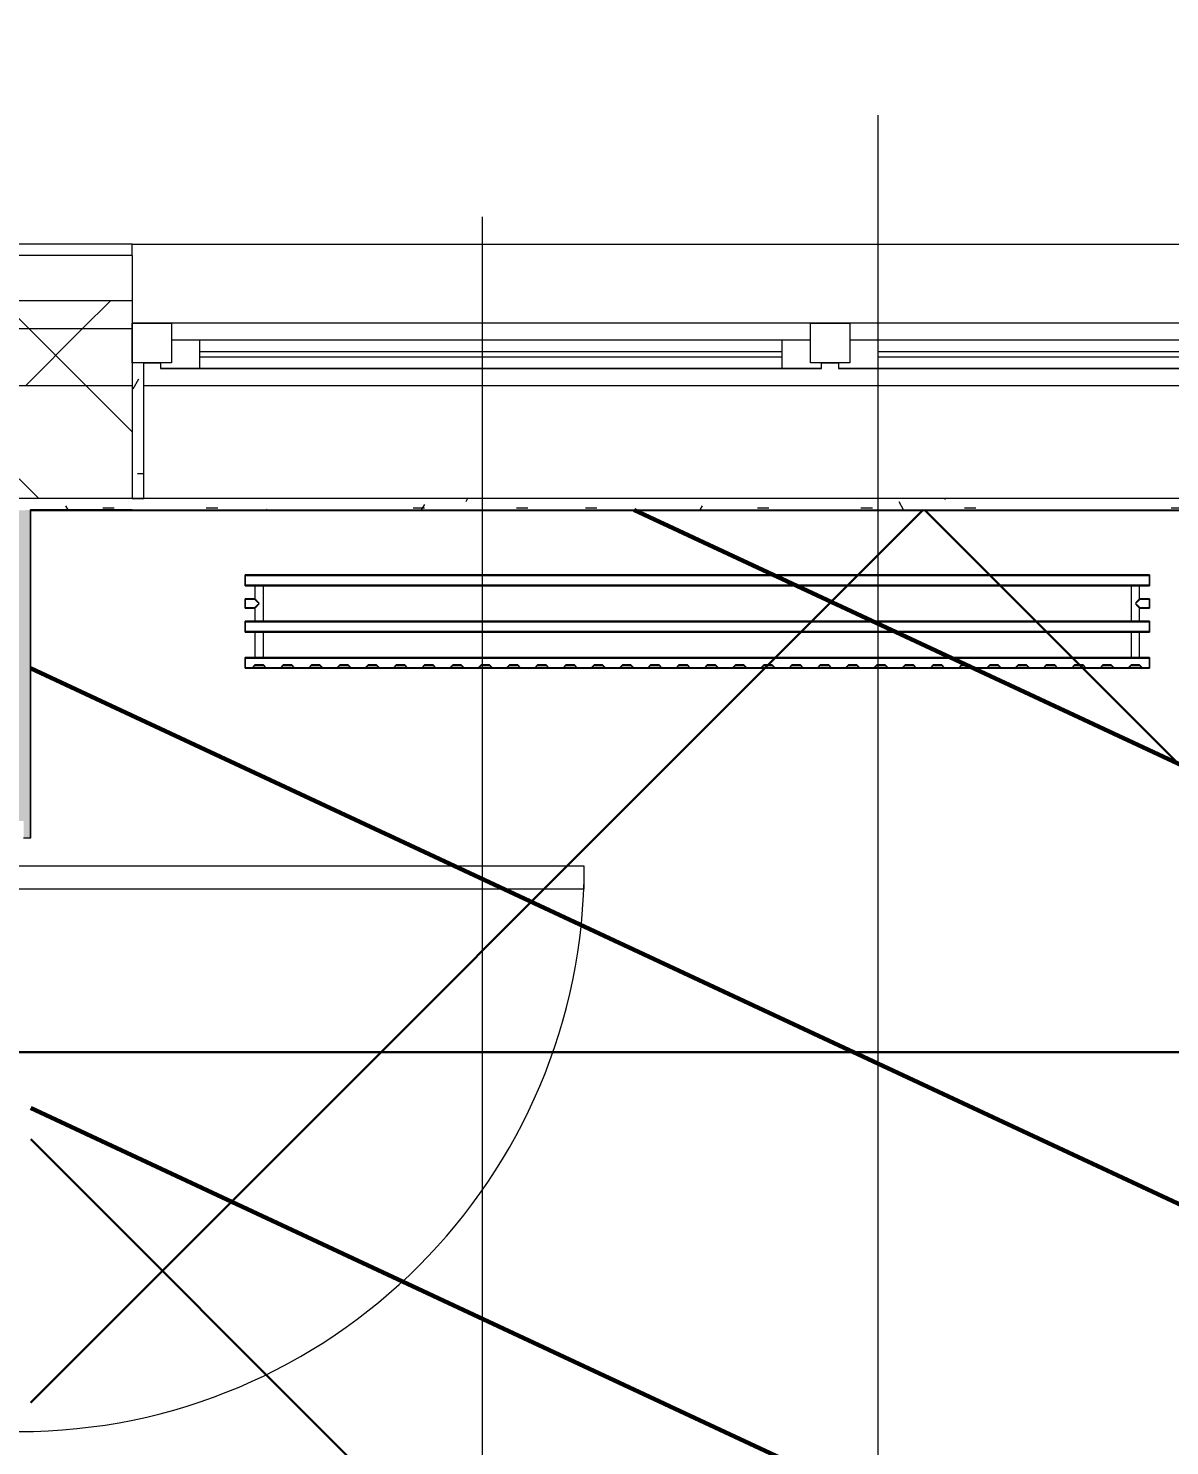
# Model space of a CAD drawing. Header units: millimetres. Extents: x -164500 to 426394, y -23753 to 102118.
# Drawn here: x 222829 to 224848, y 25224 to 27731 of the extents above; entities that cross this region are included whole.
import ezdxf
from ezdxf import colors
from ezdxf.entities.mleader import LeaderData, LeaderLine
from ezdxf.math import Vec2, Vec3

# ---------------------------------------------------------------- set-up
doc = ezdxf.new("R2010")
doc.units = ezdxf.units.MM
for name, color, linetype, lineweight in [('0) шлифовка', 5, 'Continuous', 60), ('5.3) Л-7 Линолеум 4 вып', 230, 'Continuous', 30), ('5.3) Линолем обрезка', 100, 'Continuous', 30), ('9.1) Рулон', 30, 'Continuous', 30), ('A-FLOR', 7, 'Continuous', 9), ('A-GLAZ', 7, 'Continuous', 9), ('A-GLAZ-1', 7, 'Continuous', 5), ('A-WALL', 7, 'Continuous', 5), ('I-WALL', 7, 'Continuous', 5), ('Оси', 7, 'Continuous', 9)]:
    doc.layers.add(name, color=color, linetype=linetype, lineweight=lineweight)
doc.layers.add('2) защита вин плитк', color=6, linetype='Continuous')
doc.layers.add('3.2.2) Нал-ой пол 4 вып', color=3, linetype='Continuous')
for name, color, linetype, lineweight, true_color in [('A-DOOR-1', 7, 'Continuous', 5, 0xc0c0c0), ('A-WALL-1', 9, 'Continuous', 5, 0x808080), ('A-WALL-FNSH-1', 9, 'Continuous', 5, 0x808080), ('M-EQPM-1', 7, 'Continuous', 9, 0xb2b2b2)]:
    doc.layers.add(name, color=color, linetype=linetype, lineweight=lineweight, true_color=true_color)
doc.styles.add('СПДС', font='ГОСТ тип А.ttf', dxfattribs={"width": 0.9})
pattern_1 = [(45, (148772.12, -0.94), (-141.42136, 141.42136), []), (135, (148772.12, -0.94), (-141.42136, -141.42136), [])]
pattern_2 = [(0, (148772.123, -0.94), (243.84, 60.96), [20.117, -162.763, 20.117, -162.763, -975.36]), (0, (148772.123, -0.94), (243.84, 60.96), [-365.76, 20.117, -345.643, 20.117, -162.763, -426.72]), (0, (148772.123, -0.94), (243.84, 60.96), [-914.4, 20.117, -101.803, 20.117, -284.683]), (120, (148863.563, 29.54), (-174.71291, 180.691634), [20.117, -162.763, 20.117, -162.763, -975.36]), (120, (148863.563, 29.54), (-174.71291, 180.691634), [-365.76, 20.117, -345.643, 20.117, -162.763, -426.72]), (120, (148863.563, 29.54), (-174.71291, 180.691634), [-914.4, 20.117, -101.803, 20.117, -284.683]), (240, (148894.043, 151.46), (-69.12709, -241.651634), [20.117, -162.763, 20.117, -162.763, -975.36]), (240, (148894.043, 151.46), (-69.12709, -241.651634), [-365.76, 20.117, -345.643, 20.117, -162.763, -426.72]), (240, (148894.043, 151.46), (-69.12709, -241.651634), [-914.4, 20.117, -101.803, 20.117, -284.683])]
pattern_3 = [(45, (205553.1, 26879), (-1347.04, 1347.04), [])]

# ---------------------------------------------------------------- blocks, each defined once
blk = doc.blocks.new('radiator_prado_classic_z_tip_30_po exemplyaru - Classic Z Тип 30-500-30677899-Объем проектирования 2 этажа')
at = {"layer": 'M-EQPM-1'}
for p, q in [((0, 228), (0, 210)), ((1600, 228), (0, 228)), ((0, 210), (0, 228)), ((0, 228), (12.5, 228)), ((12.5, 228), (37.5, 228)), ((37.5, 228), (12.5, 228)), ((12.5, 228), (37.5, 228)), ((12.5, 228), (17.5, 223)), ((12.5, 228), (17.5, 223)), ((32.5, 223), (37.5, 228)), ((37.5, 228), (32.5, 223)), ((37.5, 228), (62.5, 228)), ((62.5, 228), (87.5, 228)), ((87.5, 228), (62.5, 228)), ((62.5, 228), (87.5, 228)), ((62.5, 228), (67.5, 223)), ((62.5, 228), (67.5, 223)), ((82.5, 223), (87.5, 228)), ((87.5, 228), (82.5, 223)), ((87.5, 228), (112.5, 228)), ((112.5, 228), (137.5, 228)), ((137.5, 228), (112.5, 228)), ((112.5, 228), (137.5, 228)), ((112.5, 228), (117.5, 223)), ((112.5, 228), (117.5, 223)), ((132.5, 223), (137.5, 228)), ((137.5, 228), (132.5, 223)), ((137.5, 228), (162.5, 228)), ((162.5, 228), (187.5, 228)), ((187.5, 228), (162.5, 228)), ((162.5, 228), (187.5, 228)), ((162.5, 228), (167.5, 223)), ((162.5, 228), (167.5, 223)), ((182.5, 223), (187.5, 228)), ((187.5, 228), (182.5, 223)), ((187.5, 228), (212.5, 228)), ((212.5, 228), (237.5, 228)), ((237.5, 228), (212.5, 228)), ((212.5, 228), (237.5, 228)), ((212.5, 228), (217.5, 223)), ((212.5, 228), (217.5, 223)), ((232.5, 223), (237.5, 228)), ((237.5, 228), (232.5, 223)), ((237.5, 228), (262.5, 228)), ((262.5, 228), (287.5, 228)), ((287.5, 228), (262.5, 228)), ((262.5, 228), (287.5, 228)), ((262.5, 228), (267.5, 223)), ((262.5, 228), (267.5, 223)), ((282.5, 223), (287.5, 228)), ((287.5, 228), (282.5, 223)), ((287.5, 228), (312.5, 228)), ((312.5, 228), (337.5, 228)), ((337.5, 228), (312.5, 228)), ((312.5, 228), (337.5, 228)), ((312.5, 228), (317.5, 223)), ((312.5, 228), (317.5, 223)), ((332.5, 223), (337.5, 228)), ((337.5, 228), (332.5, 223)), ((337.5, 228), (362.5, 228)), ((362.5, 228), (387.5, 228)), ((387.5, 228), (362.5, 228)), ((362.5, 228), (387.5, 228)), ((362.5, 228), (367.5, 223)), ((362.5, 228), (367.5, 223)), ((382.5, 223), (387.5, 228)), ((387.5, 228), (382.5, 223)), ((387.5, 228), (412.5, 228)), ((412.5, 228), (437.5, 228)), ((437.5, 228), (412.5, 228)), ((412.5, 228), (437.5, 228)), ((412.5, 228), (417.5, 223)), ((412.5, 228), (417.5, 223)), ((432.5, 223), (437.5, 228)), ((437.5, 228), (432.5, 223)), ((437.5, 228), (462.5, 228)), ((462.5, 228), (487.5, 228)), ((487.5, 228), (462.5, 228)), ((462.5, 228), (487.5, 228)), ((462.5, 228), (467.5, 223)), ((462.5, 228), (467.5, 223)), ((482.5, 223), (487.5, 228)), ((487.5, 228), (482.5, 223)), ((487.5, 228), (512.5, 228)), ((512.5, 228), (537.5, 228)), ((537.5, 228), (512.5, 228)), ((512.5, 228), (537.5, 228)), ((512.5, 228), (517.5, 223)), ((512.5, 228), (517.5, 223)), ((532.5, 223), (537.5, 228)), ((537.5, 228), (532.5, 223)), ((537.5, 228), (562.5, 228)), ((562.5, 228), (587.5, 228)), ((587.5, 228), (562.5, 228)), ((562.5, 228), (587.5, 228)), ((562.5, 228), (567.5, 223)), ((562.5, 228), (567.5, 223)), ((582.5, 223), (587.5, 228)), ((587.5, 228), (582.5, 223)), ((587.5, 228), (612.5, 228)), ((612.5, 228), (637.5, 228)), ((637.5, 228), (612.5, 228)), ((612.5, 228), (637.5, 228)), ((612.5, 228), (617.5, 223)), ((612.5, 228), (617.5, 223)), ((632.5, 223), (637.5, 228)), ((637.5, 228), (632.5, 223)), ((637.5, 228), (662.5, 228)), ((662.5, 228), (687.5, 228)), ((687.5, 228), (662.5, 228)), ((662.5, 228), (687.5, 228)), ((662.5, 228), (667.5, 223)), ((662.5, 228), (667.5, 223)), ((682.5, 223), (687.5, 228)), ((687.5, 228), (682.5, 223)), ((687.5, 228), (712.5, 228)), ((712.5, 228), (737.5, 228)), ((737.5, 228), (712.5, 228)), ((712.5, 228), (737.5, 228)), ((712.5, 228), (717.5, 223)), ((712.5, 228), (717.5, 223)), ((732.5, 223), (737.5, 228)), ((737.5, 228), (732.5, 223)), ((737.5, 228), (762.5, 228)), ((787.5, 228), (762.5, 228)), ((762.5, 228), (787.5, 228)), ((762.5, 228), (767.5, 223)), ((762.5, 228), (767.5, 223)), ((763.5, 228), (787.5, 228)), ((782.5, 223), (787.5, 228)), ((787.5, 228), (782.5, 223)), ((787.5, 228), (812.5, 228)), ((812.5, 228), (837.5, 228)), ((837.5, 228), (812.5, 228)), ((812.5, 228), (837.5, 228)), ((812.5, 228), (817.5, 223)), ((812.5, 228), (817.5, 223)), ((832.5, 223), (837.5, 228)), ((837.5, 228), (832.5, 223)), ((837.5, 228), (862.5, 228)), ((862.5, 228), (887.5, 228)), ((887.5, 228), (862.5, 228)), ((862.5, 228), (887.5, 228)), ((862.5, 228), (867.5, 223)), ((862.5, 228), (867.5, 223)), ((882.5, 223), (887.5, 228)), ((887.5, 228), (882.5, 223)), ((887.5, 228), (912.5, 228)), ((912.5, 228), (937.5, 228)), ((937.5, 228), (912.5, 228)), ((912.5, 228), (937.5, 228)), ((912.5, 228), (917.5, 223)), ((912.5, 228), (917.5, 223)), ((932.5, 223), (937.5, 228)), ((937.5, 228), (932.5, 223)), ((937.5, 228), (962.5, 228)), ((962.5, 228), (987.5, 228)), ((987.5, 228), (962.5, 228)), ((962.5, 228), (987.5, 228)), ((962.5, 228), (967.5, 223)), ((962.5, 228), (967.5, 223)), ((982.5, 223), (987.5, 228)), ((987.5, 228), (982.5, 223)), ((987.5, 228), (1012.5, 228)), ((1012.5, 228), (1037.5, 228)), ((1037.5, 228), (1012.5, 228)), ((1012.5, 228), (1037.5, 228)), ((1012.5, 228), (1017.5, 223)), ((1012.5, 228), (1017.5, 223)), ((1032.5, 223), (1037.5, 228)), ((1037.5, 228), (1032.5, 223)), ((1037.5, 228), (1062.5, 228)), ((1062.5, 228), (1087.5, 228)), ((1087.5, 228), (1062.5, 228)), ((1062.5, 228), (1087.5, 228)), ((1062.5, 228), (1067.5, 223)), ((1062.5, 228), (1067.5, 223)), ((1082.5, 223), (1087.5, 228)), ((1087.5, 228), (1082.5, 223)), ((1087.5, 228), (1112.5, 228)), ((1112.5, 228), (1137.5, 228)), ((1137.5, 228), (1112.5, 228)), ((1112.5, 228), (1137.5, 228)), ((1112.5, 228), (1117.5, 223)), ((1112.5, 228), (1117.5, 223)), ((1132.5, 223), (1137.5, 228)), ((1137.5, 228), (1132.5, 223)), ((1137.5, 228), (1162.5, 228)), ((1162.5, 228), (1187.5, 228)), ((1187.5, 228), (1162.5, 228)), ((1162.5, 228), (1187.5, 228)), ((1162.5, 228), (1167.5, 223)), ((1162.5, 228), (1167.5, 223)), ((1182.5, 223), (1187.5, 228)), ((1187.5, 228), (1182.5, 223)), ((1187.5, 228), (1212.5, 228)), ((1212.5, 228), (1237.5, 228)), ((1237.5, 228), (1212.5, 228)), ((1212.5, 228), (1237.5, 228)), ((1212.5, 228), (1217.5, 223)), ((1212.5, 228), (1217.5, 223)), ((1232.5, 223), (1237.5, 228)), ((1237.5, 228), (1232.5, 223)), ((1237.5, 228), (1262.5, 228)), ((1262.5, 228), (1287.5, 228)), ((1287.5, 228), (1262.5, 228)), ((1262.5, 228), (1287.5, 228)), ((1262.5, 228), (1267.5, 223)), ((1262.5, 228), (1267.5, 223)), ((1282.5, 223), (1287.5, 228)), ((1287.5, 228), (1282.5, 223)), ((1287.5, 228), (1312.5, 228)), ((1312.5, 228), (1337.5, 228)), ((1337.5, 228), (1312.5, 228)), ((1312.5, 228), (1337.5, 228)), ((1312.5, 228), (1317.5, 223)), ((1312.5, 228), (1317.5, 223)), ((1332.5, 223), (1337.5, 228)), ((1337.5, 228), (1332.5, 223)), ((1337.5, 228), (1362.5, 228)), ((1362.5, 228), (1387.5, 228)), ((1387.5, 228), (1362.5, 228)), ((1362.5, 228), (1387.5, 228)), ((1362.5, 228), (1367.5, 223)), ((1362.5, 228), (1367.5, 223)), ((1382.5, 223), (1387.5, 228)), ((1387.5, 228), (1382.5, 223)), ((1387.5, 228), (1412.5, 228)), ((1412.5, 228), (1437.5, 228)), ((1437.5, 228), (1412.5, 228)), ((1412.5, 228), (1437.5, 228)), ((1412.5, 228), (1417.5, 223)), ((1412.5, 228), (1417.5, 223)), ((1432.5, 223), (1437.5, 228)), ((1437.5, 228), (1432.5, 223)), ((1437.5, 228), (1462.5, 228)), ((1462.5, 228), (1486.2, 228)), ((1487.5, 228), (1462.5, 228)), ((1462.5, 228), (1487.5, 228)), ((1462.5, 228), (1467.5, 223)), ((1462.5, 228), (1467.5, 223)), ((1482.5, 223), (1487.5, 228)), ((1487.5, 228), (1482.5, 223)), ((1487.5, 228), (1512.5, 228)), ((1512.5, 228), (1537.5, 228)), ((1537.5, 228), (1512.5, 228)), ((1512.5, 228), (1537.5, 228)), ((1512.5, 228), (1517.5, 223)), ((1512.5, 228), (1517.5, 223)), ((1532.5, 223), (1537.5, 228)), ((1537.5, 228), (1532.5, 223)), ((1537.5, 228), (1562.5, 228)), ((1562.5, 228), (1587.5, 228)), ((1587.5, 228), (1562.5, 228)), ((1562.5, 228), (1587.5, 228)), ((1562.5, 228), (1567.5, 223)), ((1562.5, 228), (1567.5, 223)), ((1582.5, 223), (1587.5, 228)), ((1587.5, 228), (1582.5, 223)), ((1587.5, 228), (1600, 228)), ((1600, 210), (1600, 228)), ((1600, 228), (1600, 210)), ((0, 210), (1600, 210)), ((17.8, 210), (0, 210)), ((32.5, 223), (17.5, 223)), ((17.5, 223), (32.5, 223)), ((17.5, 210), (17.5, 164)), ((17.5, 210), (17.5, 164)), ((17.8, 210), (17.5, 210)), ((17.5, 210), (17.8, 210)), ((17.8, 210), (17.5, 210)), ((17.5, 210), (32.5, 210)), ((32.2, 210), (17.8, 210)), ((17.8, 210), (32.2, 210)), ((32.2, 210), (17.8, 210)), ((32.5, 210), (32.2, 210)), ((32.2, 210), (32.5, 210)), ((32.5, 210), (32.2, 210)), ((1567.8, 210), (32.2, 210)), ((32.5, 164), (32.5, 210)), ((32.5, 164), (32.5, 210)), ((82.5, 223), (67.5, 223)), ((67.5, 223), (82.5, 223)), ((132.5, 223), (117.5, 223)), ((117.5, 223), (132.5, 223)), ((182.5, 223), (167.5, 223)), ((167.5, 223), (182.5, 223)), ((232.5, 223), (217.5, 223)), ((217.5, 223), (232.5, 223)), ((282.5, 223), (267.5, 223)), ((267.5, 223), (282.5, 223)), ((332.5, 223), (317.5, 223)), ((317.5, 223), (332.5, 223)), ((382.5, 223), (367.5, 223)), ((367.5, 223), (382.5, 223)), ((432.5, 223), (417.5, 223)), ((417.5, 223), (432.5, 223)), ((482.5, 223), (467.5, 223)), ((467.5, 223), (482.5, 223)), ((532.5, 223), (517.5, 223)), ((517.5, 223), (532.5, 223)), ((582.5, 223), (567.5, 223)), ((567.5, 223), (582.5, 223)), ((632.5, 223), (617.5, 223)), ((617.5, 223), (632.5, 223)), ((682.5, 223), (667.5, 223)), ((667.5, 223), (682.5, 223)), ((732.5, 223), (717.5, 223)), ((717.5, 223), (732.5, 223)), ((782.5, 223), (767.5, 223)), ((767.5, 223), (782.5, 223)), ((832.5, 223), (817.5, 223)), ((817.5, 223), (832.5, 223)), ((882.5, 223), (867.5, 223)), ((867.5, 223), (882.5, 223)), ((932.5, 223), (917.5, 223)), ((917.5, 223), (932.5, 223)), ((982.5, 223), (967.5, 223)), ((967.5, 223), (982.5, 223)), ((1032.5, 223), (1017.5, 223)), ((1017.5, 223), (1032.5, 223)), ((1082.5, 223), (1067.5, 223)), ((1067.5, 223), (1082.5, 223)), ((1132.5, 223), (1117.5, 223)), ((1117.5, 223), (1132.5, 223)), ((1182.5, 223), (1167.5, 223)), ((1167.5, 223), (1182.5, 223)), ((1232.5, 223), (1217.5, 223)), ((1217.5, 223), (1232.5, 223)), ((1282.5, 223), (1267.5, 223)), ((1267.5, 223), (1282.5, 223)), ((1332.5, 223), (1317.5, 223)), ((1317.5, 223), (1332.5, 223)), ((1382.5, 223), (1367.5, 223)), ((1367.5, 223), (1382.5, 223)), ((1432.5, 223), (1417.5, 223)), ((1417.5, 223), (1432.5, 223)), ((1482.5, 223), (1467.5, 223)), ((1467.5, 223), (1482.5, 223)), ((1532.5, 223), (1517.5, 223)), ((1517.5, 223), (1532.5, 223)), ((1582.5, 223), (1567.5, 223)), ((1567.5, 223), (1582.5, 223)), ((1567.5, 210), (1567.5, 164)), ((1567.5, 210), (1567.5, 164)), ((1567.8, 210), (1567.5, 210)), ((1567.5, 210), (1582.5, 210)), ((1567.8, 210), (1567.5, 210)), ((1567.5, 210), (1567.8, 210)), ((1582.2, 210), (1567.8, 210)), ((1576.9, 210), (1567.8, 210)), ((1567.8, 210), (1582.2, 210)), ((1582.2, 210), (1576.9, 210)), ((1582.5, 210), (1582.2, 210)), ((1582.5, 210), (1582.2, 210)), ((1582.2, 210), (1582.5, 210)), ((1600, 210), (1582.2, 210)), ((1582.5, 164), (1582.5, 210)), ((1582.5, 164), (1582.5, 210)), ((1600, 164), (0, 164)), ((0, 164), (0, 146)), ((0, 146), (0, 164)), ((0, 164), (17.8, 164)), ((17.8, 164), (17.5, 164)), ((17.5, 164), (17.8, 164)), ((17.8, 164), (17.5, 164)), ((17.5, 164), (32.5, 164)), ((32.2, 164), (17.8, 164)), ((17.8, 164), (32.2, 164)), ((32.2, 164), (17.8, 164)), ((32.5, 164), (32.2, 164)), ((32.2, 164), (32.5, 164)), ((32.5, 164), (32.2, 164)), ((32.2, 164), (1567.8, 164)), ((1567.8, 164), (1567.5, 164)), ((1567.5, 164), (1578.7, 164)), ((1567.8, 164), (1567.5, 164)), ((1567.5, 164), (1567.8, 164)), ((1582.2, 164), (1567.8, 164)), ((1576.9, 164), (1567.8, 164)), ((1567.8, 164), (1582.2, 164)), ((1581.5, 164), (1576.9, 164)), ((1578.7, 164), (1582.5, 164)), ((1582.2, 164), (1581.5, 164)), ((1582.5, 164), (1582.2, 164)), ((1582.5, 164), (1582.2, 164)), ((1582.2, 164), (1582.5, 164)), ((1582.2, 164), (1600, 164)), ((1600, 146), (1600, 164)), ((1600, 164), (1600, 146)), ((0, 146), (1600, 146)), ((18.5, 146), (0, 146)), ((17.5, 146), (17.5, 121.5)), ((17.5, 146), (17.5, 121.5)), ((17.5, 146), (18.5, 146)), ((18.5, 146), (17.5, 146)), ((17.5, 146), (18.5, 146)), ((32.5, 146), (17.5, 146)), ((18.5, 146), (32.2, 146)), ((32.2, 146), (18.5, 146)), ((18.5, 146), (32.2, 146)), ((32.2, 146), (32.5, 146)), ((32.5, 146), (32.2, 146)), ((32.2, 146), (32.5, 146)), ((1567.8, 146), (32.2, 146)), ((32.5, 82), (32.5, 146)), ((32.5, 82), (32.5, 146)), ((1567.5, 146), (1567.5, 82)), ((1567.5, 146), (1567.5, 82)), ((1567.5, 146), (1567.8, 146)), ((1582.5, 146), (1567.5, 146)), ((1567.5, 146), (1567.8, 146)), ((1567.8, 146), (1567.5, 146)), ((1567.8, 146), (1581.5, 146)), ((1567.8, 146), (1569.7, 146)), ((1581.5, 146), (1567.8, 146)), ((1569.7, 146), (1573.1, 146)), ((1573.1, 146), (1581.5, 146)), ((1581.5, 146), (1582.5, 146)), ((1581.5, 146), (1582.5, 146)), ((1582.5, 146), (1581.5, 146)), ((1600, 146), (1581.5, 146)), ((1582.5, 121.5), (1582.5, 146)), ((1582.5, 121.5), (1582.5, 146)), ((17.5, 121.5), (0, 121.5)), ((17.5, 121.5), (0, 121.5)), ((0, 121.5), (0, 120.5)), ((0, 106.5), (0, 121.5)), ((0, 120.5), (0, 107.5)), ((0, 120.5), (0, 119.3)), ((0, 114), (0, 120.5)), ((0, 120.5), (0, 120.5)), ((0, 119.3), (0, 117.8)), ((0, 117.8), (0, 114)), ((0, 114), (0, 110.3)), ((0, 107.5), (0, 114)), ((0, 110.3), (0, 108.7)), ((0, 108.7), (0, 107.5)), ((0, 107.5), (0, 106.5)), ((0, 107.5), (0, 107.5)), ((0, 106.5), (17.5, 106.5)), ((0, 106.5), (17.5, 106.5)), ((17.5, 106.5), (17.5, 82)), ((17.5, 106.5), (17.5, 82)), ((1600, 121.5), (1582.5, 121.5)), ((1600, 121.5), (1582.5, 121.5)), ((1582.5, 82), (1582.5, 106.5)), ((1582.5, 106.5), (1600, 106.5)), ((1582.5, 82), (1582.5, 106.5)), ((1582.5, 106.5), (1600, 106.5)), ((1600, 121.5), (1600, 106.5)), ((1600, 120.5), (1600, 121.5)), ((1600, 121.5), (1600, 120.5)), ((1600, 120.5), (1600, 121.5)), ((1600, 114), (1600, 120.5)), ((1600, 120.5), (1600, 110.3)), ((1600, 107.5), (1600, 120.5)), ((1600, 107.5), (1600, 114)), ((1600, 110.3), (1600, 107.5)), ((1600, 106.5), (1600, 107.5)), ((1600, 107.5), (1600, 106.5)), ((1600, 106.5), (1600, 107.5)), ((1600, 82), (0, 82)), ((0, 82), (0, 64)), ((0, 64), (0, 82)), ((0, 82), (18.5, 82)), ((18.5, 82), (17.5, 82)), ((17.5, 82), (18.5, 82)), ((18.5, 82), (17.5, 82)), ((17.5, 82), (32.5, 82)), ((32.2, 82), (18.5, 82)), ((18.5, 82), (32.2, 82)), ((32.2, 82), (18.5, 82)), ((32.5, 82), (32.2, 82)), ((32.2, 82), (32.5, 82)), ((32.5, 82), (32.2, 82)), ((32.2, 82), (1567.8, 82)), ((1567.8, 82), (1567.5, 82)), ((1567.5, 82), (1578.7, 82)), ((1567.8, 82), (1567.5, 82)), ((1567.5, 82), (1567.8, 82)), ((1581.5, 82), (1567.8, 82)), ((1568.5, 82), (1567.8, 82)), ((1567.8, 82), (1581.5, 82)), ((1573.1, 82), (1568.5, 82)), ((1576.9, 82), (1573.1, 82)), ((1581.5, 82), (1576.9, 82)), ((1578.7, 82), (1582.5, 82)), ((1582.5, 82), (1581.5, 82)), ((1582.5, 82), (1581.5, 82)), ((1581.5, 82), (1582.5, 82)), ((1581.5, 82), (1600, 82)), ((1600, 64), (1600, 82)), ((1600, 82), (1600, 64)), ((1600, 64), (0, 64)), ((0, 64), (1600, 64))]:
    blk.add_line(p, q, dxfattribs=at)
for points, knots in [([(18.5, 120.5), (18.4, 120.6), (18.3, 120.7), (18.1, 120.9), (17.9, 121.1), (17.8, 121.2), (17.7, 121.3), (17.5, 121.5), (17.5, 121.5), (17.5, 121.5)], [0.7142857, 0.7142857, 0.7142857, 0.7142857, 0.75, 0.7857143, 0.8214286, 0.8571429, 0.8928571, 0.9285714, 1, 1, 1, 1]), ([(17.5, 121.5), (17.5, 121.5), (17.5, 121.5), (17.7, 121.3), (17.8, 121.2), (17.9, 121.1), (18.1, 120.9), (18.3, 120.7), (18.4, 120.6), (18.5, 120.5)], [0, 0, 0, 0, 0.0714286, 0.1071429, 0.1428571, 0.1785714, 0.2142857, 0.25, 0.2857143, 0.2857143, 0.2857143, 0.2857143]), ([(17.5, 121.5), (17.5, 121.5), (17.5, 121.5), (17.7, 121.3), (17.8, 121.2), (17.9, 121.1), (18.1, 120.9), (18.3, 120.7), (18.4, 120.6), (18.5, 120.5)], [0, 0, 0, 0, 0.0714286, 0.1071429, 0.1428571, 0.1785714, 0.2142857, 0.25, 0.2857143, 0.2857143, 0.2857143, 0.2857143]), ([(25, 114), (24.5, 114.5), (23.6, 115.4), (22.4, 116.6), (21.6, 117.4), (21.1, 117.9), (20.8, 118.2), (20.5, 118.5), (20.2, 118.8), (19.8, 119.1), (19.6, 119.4), (19.3, 119.7), (19, 120), (18.7, 120.3), (18.5, 120.5), (18.3, 120.7), (18.1, 120.9), (17.9, 121.1), (17.8, 121.2), (17.7, 121.3), (17.5, 121.5), (17.5, 121.5), (17.5, 121.5)], [0, 0, 0, 0, 0.142857, 0.285714, 0.357143, 0.392857, 0.428571, 0.464286, 0.5, 0.535714, 0.571429, 0.607143, 0.642857, 0.678571, 0.714286, 0.75, 0.785714, 0.821429, 0.857143, 0.892857, 0.928571, 1, 1, 1, 1]), ([(17.5, 106.5), (17.5, 106.5), (17.5, 106.5), (17.7, 106.7), (17.8, 106.8), (17.9, 106.9), (18.1, 107.1), (18.3, 107.3), (18.5, 107.5), (18.7, 107.7), (19, 108), (19.3, 108.3), (19.6, 108.6), (19.8, 108.9), (20.3, 109.3), (20.7, 109.7), (21.1, 110.1), (21.6, 110.6), (22.4, 111.4), (23.6, 112.6), (24.5, 113.5), (25, 114)], [0, 0, 0, 0, 0.071429, 0.107143, 0.142857, 0.178571, 0.214286, 0.25, 0.285714, 0.321429, 0.357143, 0.392857, 0.428571, 0.464286, 0.5, 0.571429, 0.607143, 0.642857, 0.714286, 0.857143, 1, 1, 1, 1]), ([(17.5, 106.5), (17.5, 106.5), (17.5, 106.5), (17.7, 106.7), (17.8, 106.8), (17.9, 106.9), (18.1, 107.1), (18.3, 107.3), (18.4, 107.4), (18.5, 107.5)], [0, 0, 0, 0, 0.0714286, 0.1071429, 0.1428571, 0.1785714, 0.2142857, 0.25, 0.2857143, 0.2857143, 0.2857143, 0.2857143]), ([(18.5, 107.5), (18.4, 107.4), (18.3, 107.3), (18.1, 107.1), (17.9, 106.9), (17.8, 106.8), (17.7, 106.7), (17.5, 106.5), (17.5, 106.5), (17.5, 106.5)], [0.7142857, 0.7142857, 0.7142857, 0.7142857, 0.75, 0.7857143, 0.8214286, 0.8571429, 0.8928571, 0.9285714, 1, 1, 1, 1]), ([(18.5, 107.5), (18.4, 107.4), (18.3, 107.3), (18.1, 107.1), (17.9, 106.9), (17.8, 106.8), (17.7, 106.7), (17.5, 106.5), (17.5, 106.5), (17.5, 106.5)], [0.7142857, 0.7142857, 0.7142857, 0.7142857, 0.75, 0.7857143, 0.8214286, 0.8571429, 0.8928571, 0.9285714, 1, 1, 1, 1]), ([(22.1, 116.9), (21.9, 117.1), (21.6, 117.4), (21.1, 117.9), (20.8, 118.2), (20.5, 118.5), (20.2, 118.8), (19.9, 119.2), (19.7, 119.3), (19.6, 119.4)], [0.2857143, 0.2857143, 0.2857143, 0.2857143, 0.3571429, 0.3928571, 0.4285714, 0.4642857, 0.5, 0.5357143, 0.5714286, 0.5714286, 0.5714286, 0.5714286]), ([(19.6, 119.4), (19.7, 119.3), (19.9, 119.2), (20.3, 118.7), (20.7, 118.3), (21.1, 117.9), (21.6, 117.4), (21.9, 117.1), (22.1, 116.9)], [0.4285714, 0.4285714, 0.4285714, 0.4285714, 0.4642857, 0.5, 0.5714286, 0.6071429, 0.6428571, 0.7142857, 0.7142857, 0.7142857, 0.7142857]), ([(19.6, 119.4), (19.7, 119.3), (19.8, 119.1), (20.3, 118.7), (20.7, 118.3), (21.1, 117.9), (21.6, 117.4), (21.9, 117.1), (22.1, 116.9)], [0.4285714, 0.4285714, 0.4285714, 0.4285714, 0.4642857, 0.5, 0.5714286, 0.6071429, 0.6428571, 0.7142857, 0.7142857, 0.7142857, 0.7142857]), ([(19.6, 108.6), (19.7, 108.7), (19.9, 108.8), (20.3, 109.3), (20.7, 109.7), (21.1, 110.1), (21.6, 110.6), (21.9, 110.9), (22.1, 111.1)], [0.4285714, 0.4285714, 0.4285714, 0.4285714, 0.4642857, 0.5, 0.5714286, 0.6071429, 0.6428571, 0.7142857, 0.7142857, 0.7142857, 0.7142857]), ([(22.1, 111.1), (21.9, 110.9), (21.6, 110.6), (21.1, 110.1), (20.8, 109.8), (20.5, 109.5), (20.2, 109.2), (19.9, 108.8), (19.7, 108.7), (19.6, 108.6)], [0.2857143, 0.2857143, 0.2857143, 0.2857143, 0.3571429, 0.3928571, 0.4285714, 0.4642857, 0.5, 0.5357143, 0.5714286, 0.5714286, 0.5714286, 0.5714286]), ([(22.1, 111.1), (21.9, 110.9), (21.6, 110.6), (21.1, 110.1), (20.8, 109.8), (20.5, 109.5), (20.2, 109.2), (19.8, 108.9), (19.7, 108.7), (19.6, 108.6)], [0.2857143, 0.2857143, 0.2857143, 0.2857143, 0.3571429, 0.3928571, 0.4285714, 0.4642857, 0.5, 0.5357143, 0.5714286, 0.5714286, 0.5714286, 0.5714286]), ([(1575, 114), (1575.5, 114.5), (1576.4, 115.4), (1577.6, 116.6), (1578.4, 117.4), (1578.9, 117.9), (1579.2, 118.2), (1579.5, 118.5), (1579.8, 118.8), (1580.1, 119.2), (1580.4, 119.4), (1580.7, 119.7), (1581, 120), (1581.3, 120.3), (1581.5, 120.5), (1581.7, 120.7), (1581.9, 120.9), (1582.1, 121.1), (1582.2, 121.2), (1582.3, 121.3), (1582.5, 121.5), (1582.5, 121.5), (1582.5, 121.5)], [0, 0, 0, 0, 0.142857, 0.285714, 0.357143, 0.392857, 0.428571, 0.464286, 0.5, 0.535714, 0.571429, 0.607143, 0.642857, 0.678571, 0.714286, 0.75, 0.785714, 0.821429, 0.857143, 0.892857, 0.928571, 1, 1, 1, 1]), ([(1582.5, 106.5), (1582.5, 106.5), (1582.5, 106.5), (1582.3, 106.7), (1582.2, 106.8), (1582.1, 106.9), (1581.9, 107.1), (1581.7, 107.3), (1581.5, 107.5), (1581.3, 107.7), (1581, 108), (1580.7, 108.3), (1580.4, 108.6), (1580.1, 108.8), (1579.7, 109.3), (1579.3, 109.7), (1578.9, 110.1), (1578.4, 110.6), (1577.6, 111.4), (1576.4, 112.6), (1575.5, 113.5), (1575, 114)], [0, 0, 0, 0, 0.071429, 0.107143, 0.142857, 0.178571, 0.214286, 0.25, 0.285714, 0.321429, 0.357143, 0.392857, 0.428571, 0.464286, 0.5, 0.571429, 0.607143, 0.642857, 0.714286, 0.857143, 1, 1, 1, 1]), ([(1580.4, 119.4), (1580.3, 119.3), (1580.1, 119.2), (1579.7, 118.7), (1579.3, 118.3), (1578.9, 117.9), (1578.4, 117.4), (1578.1, 117.1), (1577.9, 116.9)], [0.4285714, 0.4285714, 0.4285714, 0.4285714, 0.4642857, 0.5, 0.5714286, 0.6071429, 0.6428571, 0.7142857, 0.7142857, 0.7142857, 0.7142857]), ([(1577.9, 116.9), (1578.1, 117.1), (1578.4, 117.4), (1578.9, 117.9), (1579.2, 118.2), (1579.5, 118.5), (1579.8, 118.8), (1580.1, 119.2), (1580.3, 119.3), (1580.4, 119.4)], [0.2857143, 0.2857143, 0.2857143, 0.2857143, 0.3571429, 0.3928571, 0.4285714, 0.4642857, 0.5, 0.5357143, 0.5714286, 0.5714286, 0.5714286, 0.5714286]), ([(1579.2, 118.2), (1579.1, 118.1), (1578.9, 117.9), (1578.4, 117.4), (1578.1, 117.1), (1577.9, 116.9)], [0.5714286, 0.5714286, 0.5714286, 0.5714286, 0.6071429, 0.6428571, 0.7142857, 0.7142857, 0.7142857, 0.7142857]), ([(1577.9, 111.1), (1578.1, 110.9), (1578.4, 110.6), (1578.9, 110.1), (1579.2, 109.8), (1579.5, 109.5), (1579.8, 109.2), (1580.1, 108.8), (1580.3, 108.7), (1580.4, 108.6)], [0.2857143, 0.2857143, 0.2857143, 0.2857143, 0.3571429, 0.3928571, 0.4285714, 0.4642857, 0.5, 0.5357143, 0.5714286, 0.5714286, 0.5714286, 0.5714286]), ([(1577.9, 111.1), (1578.1, 110.9), (1578.4, 110.6), (1578.9, 110.1), (1579.2, 109.8), (1579.5, 109.5), (1579.8, 109.2), (1580.1, 108.8), (1580.3, 108.7), (1580.4, 108.6)], [0.2857143, 0.2857143, 0.2857143, 0.2857143, 0.3571429, 0.3928571, 0.4285714, 0.4642857, 0.5, 0.5357143, 0.5714286, 0.5714286, 0.5714286, 0.5714286]), ([(1580.4, 108.6), (1580.3, 108.7), (1580.1, 108.8), (1579.7, 109.3), (1579.3, 109.7), (1578.9, 110.1), (1578.4, 110.6), (1578.1, 110.9), (1577.9, 111.1)], [0.4285714, 0.4285714, 0.4285714, 0.4285714, 0.4642857, 0.5, 0.5714286, 0.6071429, 0.6428571, 0.7142857, 0.7142857, 0.7142857, 0.7142857]), ([(1580.4, 119.4), (1580.3, 119.3), (1580.1, 119.2), (1579.7, 118.7), (1579.4, 118.4), (1579.2, 118.2)], [0.4285714, 0.4285714, 0.4285714, 0.4285714, 0.4642857, 0.5, 0.5714286, 0.5714286, 0.5714286, 0.5714286]), ([(1582.5, 121.5), (1582.5, 121.5), (1582.5, 121.5), (1582.3, 121.3), (1582.2, 121.2), (1582.1, 121.1), (1581.9, 120.9), (1581.7, 120.7), (1581.6, 120.6), (1581.5, 120.5)], [0, 0, 0, 0, 0.0714286, 0.1071429, 0.1428571, 0.1785714, 0.2142857, 0.25, 0.2857143, 0.2857143, 0.2857143, 0.2857143]), ([(1582.5, 121.5), (1582.5, 121.5), (1582.5, 121.5), (1582.3, 121.3), (1582.2, 121.2), (1582.1, 121.1), (1581.9, 120.9), (1581.7, 120.7), (1581.6, 120.6), (1581.5, 120.5)], [0, 0, 0, 0, 0.0714286, 0.1071429, 0.1428571, 0.1785714, 0.2142857, 0.25, 0.2857143, 0.2857143, 0.2857143, 0.2857143]), ([(1581.5, 120.5), (1581.6, 120.6), (1581.7, 120.7), (1581.9, 120.9), (1582.1, 121.1), (1582.2, 121.2), (1582.3, 121.3), (1582.5, 121.5), (1582.5, 121.5), (1582.5, 121.5)], [0.7142857, 0.7142857, 0.7142857, 0.7142857, 0.75, 0.7857143, 0.8214286, 0.8571429, 0.8928571, 0.9285714, 1, 1, 1, 1]), ([(1581.5, 107.5), (1581.6, 107.4), (1581.7, 107.3), (1581.9, 107.1), (1582.1, 106.9), (1582.2, 106.8), (1582.3, 106.7), (1582.5, 106.5), (1582.5, 106.5), (1582.5, 106.5)], [0.7142857, 0.7142857, 0.7142857, 0.7142857, 0.75, 0.7857143, 0.8214286, 0.8571429, 0.8928571, 0.9285714, 1, 1, 1, 1]), ([(1581.5, 107.5), (1581.6, 107.4), (1581.7, 107.3), (1581.9, 107.1), (1582.1, 106.9), (1582.2, 106.8), (1582.3, 106.7), (1582.5, 106.5), (1582.5, 106.5), (1582.5, 106.5)], [0.7142857, 0.7142857, 0.7142857, 0.7142857, 0.75, 0.7857143, 0.8214286, 0.8571429, 0.8928571, 0.9285714, 1, 1, 1, 1]), ([(1582.5, 106.5), (1582.5, 106.5), (1582.5, 106.5), (1582.3, 106.7), (1582.2, 106.8), (1582.1, 106.9), (1581.9, 107.1), (1581.7, 107.3), (1581.6, 107.4), (1581.5, 107.5)], [0, 0, 0, 0, 0.0714286, 0.1071429, 0.1428571, 0.1785714, 0.2142857, 0.25, 0.2857143, 0.2857143, 0.2857143, 0.2857143])]:
    blk.add_open_spline(points, degree=3, knots=knots, dxfattribs=at)
for points in [[(19.6, 119.4), (19.5, 119.5), (19.3, 119.7), (19, 120), (18.7, 120.3), (18.6, 120.4), (18.5, 120.5)], [(18.5, 120.5), (18.6, 120.4), (18.7, 120.3), (19, 120), (19.3, 119.7), (19.5, 119.5), (19.6, 119.4)], [(18.5, 120.5), (18.6, 120.4), (18.7, 120.3), (19, 120), (19.3, 119.7), (19.5, 119.5), (19.6, 119.4)], [(18.5, 107.5), (18.6, 107.6), (18.7, 107.7), (19, 108), (19.3, 108.3), (19.5, 108.5), (19.6, 108.6)], [(19.6, 108.6), (19.5, 108.5), (19.3, 108.3), (19, 108), (18.7, 107.7), (18.6, 107.6), (18.5, 107.5)], [(19.6, 108.6), (19.5, 108.5), (19.3, 108.3), (19, 108), (18.7, 107.7), (18.6, 107.6), (18.5, 107.5)], [(25, 114), (24.5, 114.5), (23.6, 115.4), (22.6, 116.4), (22.1, 116.9)], [(22.1, 116.9), (22.6, 116.4), (23.6, 115.4), (24.5, 114.5), (25, 114)], [(22.1, 116.9), (22.6, 116.4), (23.6, 115.4), (24.5, 114.5), (25, 114)], [(22.1, 111.1), (22.6, 111.6), (23.6, 112.6), (24.5, 113.5), (25, 114)], [(25, 114), (24.5, 113.5), (23.6, 112.6), (22.6, 111.6), (22.1, 111.1)], [(25, 114), (24.5, 113.5), (23.6, 112.6), (22.6, 111.6), (22.1, 111.1)], [(1577.9, 116.9), (1577.4, 116.4), (1576.4, 115.4), (1575.5, 114.5), (1575, 114)], [(1577.9, 116.9), (1577.4, 116.4), (1576.4, 115.4), (1575.5, 114.5), (1575, 114)], [(1575, 114), (1575.5, 114.5), (1576.4, 115.4), (1577.4, 116.4), (1577.9, 116.9)], [(1575, 114), (1575.5, 113.5), (1576.4, 112.6), (1577.4, 111.6), (1577.9, 111.1)], [(1575, 114), (1575.5, 113.5), (1576.4, 112.6), (1577.4, 111.6), (1577.9, 111.1)], [(1576.4, 112.6), (1576, 113), (1575.5, 113.5), (1575, 114)], [(1577.9, 111.1), (1577.4, 111.6), (1576.9, 112.1), (1576.4, 112.6)], [(1581.5, 120.5), (1581.4, 120.4), (1581.3, 120.3), (1581, 120), (1580.7, 119.7), (1580.5, 119.5), (1580.4, 119.4)], [(1581.5, 120.5), (1581.4, 120.4), (1581.3, 120.3), (1581, 120), (1580.7, 119.7), (1580.5, 119.5), (1580.4, 119.4)], [(1580.4, 119.4), (1580.5, 119.5), (1580.7, 119.7), (1581, 120), (1581.3, 120.3), (1581.4, 120.4), (1581.5, 120.5)], [(1580.4, 108.6), (1580.5, 108.5), (1580.7, 108.3), (1581, 108), (1581.3, 107.7), (1581.4, 107.6), (1581.5, 107.5)], [(1580.4, 108.6), (1580.5, 108.5), (1580.7, 108.3), (1581, 108), (1581.3, 107.7), (1581.4, 107.6), (1581.5, 107.5)], [(1581.5, 107.5), (1581.4, 107.6), (1581.3, 107.7), (1581, 108), (1580.7, 108.3), (1580.5, 108.5), (1580.4, 108.6)]]:
    blk.add_open_spline(points, degree=3, dxfattribs=at)
blk = doc.blocks.new('120_Окно_СКБ_2Ст - 120_Окно_СКБ_2Ст 2100х2400 _мал створка справа_-19092174-Объем проектирования 2 этажа')
at = {"layer": 'A-GLAZ'}
for p, q in [((-1050, -75), (-1050, -5)), ((-1050, -5), (-980, -5)), ((-980, -5), (-980, -75)), ((150, -75), (150, -5)), ((150, -5), (220, -5)), ((220, -5), (220, -75)), ((980, -75), (980, -5)), ((980, -5), (1050, -5)), ((1050, -5), (1050, -75)), ((150, -35), (-980, -35)), ((-980, -35), (-980, -75)), ((-930, -85), (-930, -35)), ((100, -85), (100, -35)), ((150, -75), (150, -35)), ((980, -35), (220, -35)), ((220, -35), (220, -75)), ((270, -85), (270, -35)), ((930, -85), (930, -35)), ((980, -75), (980, -35)), ((-980, -75), (-1050, -75)), ((-980, -75), (-1000, -75)), ((-1000, -75), (-1000, -85)), ((220, -75), (150, -75)), ((170, -75), (150, -75)), ((170, -85), (170, -75)), ((220, -75), (200, -75)), ((200, -75), (200, -85)), ((1050, -75), (980, -75)), ((1000, -75), (980, -75)), ((1000, -85), (1000, -75)), ((-1000, -85), (170, -85)), ((170, -85), (-1000, -85)), ((200, -85), (1000, -85)), ((1000, -85), (200, -85))]:
    blk.add_line(p, q, dxfattribs=at)
at = {"layer": 'A-GLAZ-1'}
for p, q in [((1050, -5), (-1050, -5)), ((-1030, -75), (-1000, -75)), ((-930, -55), (100, -55)), ((100, -65), (-930, -65)), ((170, -75), (200, -75)), ((270, -55), (930, -55)), ((930, -65), (270, -65)), ((1000, -75), (1030, -75))]:
    blk.add_line(p, q, dxfattribs=at)
blk = doc.blocks.new('*U1717')
at = {"layer": '5.3) Линолем обрезка'}
blk.add_lwpolyline([(-10250, 0), (10250, 0)], dxfattribs=at)
blk = doc.blocks.new('*U1718')
at = {"layer": '5.3) Линолем обрезка', "color": 0, "linetype": 'ByBlock', "lineweight": -2, "transparency": 16777216}
blk.add_blockref('*U1717', (0, 14000), dxfattribs=at)

msp = doc.modelspace()

# ---------------------------------------------------------------- hatches: boundary and pattern name
at = {"layer": '0) шлифовка', "true_color": 0x2776bb}
h = msp.add_hatch(dxfattribs=at)
h.set_pattern_fill('ANSI31', color=152, scale=222, angle=110)
h.set_pattern_definition([(155, (205553.1, 26879), (-297.882, -638.81), [])])
h.paths.add_polyline_path([(226341.123, 26529), (225091.123, 26529), (225091.123, 26530), (225091.123, 26879), (222833.123, 26879), (222833.123, 26300), (222833.123, 18821), (225012.123, 18821), (226341.123, 18821), (226341.123, 22679), (225501.123, 22679), (225501.123, 23221), (226341.123, 23221)])
at = {"layer": '2) защита вин плитк'}
h = msp.add_hatch(dxfattribs=at)
h.set_pattern_fill('ANSI31', color=256, scale=600)
h.set_pattern_definition(pattern_3)
h.paths.add_polyline_path([(226341.123, 26529), (225091.123, 26529), (225091.123, 26530), (225091.123, 26879), (222833.123, 26879), (222833.123, 26300), (222833.123, 18821), (225012.123, 18821), (226341.123, 18821), (226341.123, 22679), (225501.123, 22679), (225501.123, 23221), (226341.123, 23221)])
at = {"layer": '3.2.2) Нал-ой пол 4 вып'}
h = msp.add_hatch(dxfattribs=at)
h.set_pattern_fill('ANSI31', color=256, scale=600)
h.set_pattern_definition(pattern_3)
h.paths.add_polyline_path([(226341.123, 26529), (225091.123, 26529), (225091.123, 26530), (225091.123, 26879), (222833.123, 26879), (222833.123, 26300), (222833.123, 18821), (225012.123, 18821), (226341.123, 18821), (226341.123, 22679), (225501.123, 22679), (225501.123, 23221), (226341.123, 23221)])
at = {"layer": '5.3) Л-7 Линолеум 4 вып'}
h = msp.add_hatch(dxfattribs=at)
h.set_pattern_fill('ANSI37', color=256, scale=600)
h.set_pattern_definition([(45, (205553.1, 26879), (-1347.04, 1347.04), []), (135, (205553.1, 26879), (-1347.04, -1347.04), [])])
h.paths.add_polyline_path([(226341.123, 26529), (225091.123, 26529), (225091.123, 26530), (225091.123, 26879), (222833.123, 26879), (222833.123, 26300), (222833.123, 18821), (225012.123, 18821), (226341.123, 18821), (226341.123, 22679), (225501.123, 22679), (225501.123, 23221), (226341.123, 23221)])
at = {"layer": 'A-WALL'}
h = msp.add_hatch(dxfattribs=at)
h.set_pattern_fill('FP_24', color=256, style=0, pattern_type=2)
h.set_pattern_definition(pattern_1)
h.paths.add_polyline_path([(233082.759, 27199.058), (241932.123, 27199.058), (241932.123, 27249.058), (229122.123, 27249.058), (229122.123, 27199.058), (232972.123, 27199.058)])
h.paths.add_polyline_path([(226462.123, 27199.058), (226622.123, 27199.058), (226622.123, 27249.058), (225112.123, 27249.058), (225112.123, 27199.058), (226442.123, 27199.058)])
h.paths.add_polyline_path([(222281.123, 27199.058), (223012.123, 27199.058), (223012.123, 27249.058), (217632.123, 27249.058), (217632.123, 27199.058), (221880.377, 27199.058)])
h.paths.add_polyline_path([(214032.123, 27199.058), (214032.123, 27249.058), (212952.123, 27249.058), (212952.123, 27199.058), (213930.298, 27199.058)])
h.paths.add_polyline_path([(214932.123, 27199.058), (216732.123, 27199.058), (216732.123, 27249.058), (214932.123, 27249.058)])
h.paths.add_polyline_path([(209812.123, 27199.058), (209812.123, 27249.058), (208632.123, 27249.058), (208632.123, 27199.058), (209593.892, 27199.058)])
h.paths.add_polyline_path([(203553.123, 27199.058), (203781.997, 27199.058), (203781.997, 27249.058), (202632.313, 27249.058), (202632.313, 27199.058), (203552.123, 27199.058)])
h.paths.add_polyline_path([(204681.997, 27199.058), (205932.123, 27199.058), (205932.123, 27249.058), (204681.997, 27249.058)])
h.paths.add_polyline_path([(199475.611, 27199.058), (199532.313, 27199.058), (199532.313, 27249.058), (198432.41, 27249.058), (198432.41, 27199.058), (199136.933, 27199.058)])
h.paths.add_polyline_path([(197532.123, 27199.058), (197532.41, 27199.058), (197532.123, 27249.058), (196279.123, 27249.058), (196279.123, 27199.058), (197307.408, 27199.058)])
h.paths.add_polyline_path([(192971.002, 27199.058), (193179.123, 27199.058), (193179.123, 27249.058), (190782.123, 27249.058), (190782.123, 27199.058), (191553.123, 27199.058)])
h = msp.add_hatch(dxfattribs=at)
h.set_pattern_fill('FP_24', color=256, style=0, pattern_type=2)
h.set_pattern_definition(pattern_1)
h.paths.add_polyline_path([(241394.205, 27099.058), (241832.123, 27099.058), (241832.123, 27199.058), (229122.123, 27199.058), (229122.123, 27099.059), (240671.47, 27099.058)])
h.paths.add_polyline_path([(226022.124, 27099.058), (226622.123, 27099.059), (226622.123, 27199.058), (225112.123, 27199.058), (225112.123, 27099.059), (225522.123, 27099.059)])
h.paths.add_polyline_path([(208932.123, 27099.059), (209812.123, 27099.059), (209812.123, 27199.058), (208632.123, 27199.058), (208632.123, 27099.059), (208912.123, 27099.059)])
h.paths.add_polyline_path([(205632.605, 27099.059), (205932.123, 27099.059), (205932.123, 27199.058), (204681.997, 27199.058), (204681.997, 27099.059), (205257.486, 27099.059)])
h.paths.add_polyline_path([(212952.123, 27099.059), (214032.123, 27099.059), (214032.123, 27199.058), (212952.123, 27199.058), (212952.123, 27169.058)])
h.paths.add_polyline_path([(214932.123, 27099.059), (216732.123, 27099.059), (216732.123, 27199.058), (214932.123, 27199.058), (214932.123, 27099.88)])
h.paths.add_polyline_path([(203781.997, 27099.059), (203781.997, 27199.058), (202632.313, 27199.058), (202632.313, 27099.059), (203553.123, 27099.059)])
h.paths.add_polyline_path([(190932.123, 27099.059), (193179.123, 27099.059), (193179.123, 27199.058), (190832.123, 27199.058), (190832.123, 27099.059)])
h.paths.add_polyline_path([(196279.123, 27099.059), (197532.41, 27099.059), (197532.123, 27199.058), (196279.123, 27199.058), (196279.123, 27139.058)])
h.paths.add_polyline_path([(222812.123, 27099.059), (223012.123, 27099.059), (223012.123, 27199.058), (217632.123, 27199.058), (217632.123, 27099.059), (222603.111, 27099.059)])
h.paths.add_polyline_path([(198432.41, 27099.059), (199532.313, 27099.059), (199532.313, 27199.058), (198432.41, 27199.058)])
at = {"layer": 'I-WALL'}
h = msp.add_hatch(dxfattribs=at)
h.set_pattern_fill('FP_191', color=256, style=0, pattern_type=2)
h.set_pattern_definition(pattern_2)
h.paths.add_polyline_path([(223032.123, 26899.058), (223032.123, 27139.058), (223012.123, 27139.058), (223012.123, 26899.058)])
h = msp.add_hatch(dxfattribs=at)
h.set_pattern_fill('FP_23', color=256, style=0, pattern_type=2)
h.set_pattern_definition([(135, (148772.12, -0.94), (-141.42136, -141.42136), [])])
h.paths.add_polyline_path([(221669.397, 26899.058), (222312.123, 26899.058), (222312.123, 27099.058), (219582.123, 27099.058), (219582.123, 26899.058), (221519.009, 26899.058)])
h.paths.add_polyline_path([(208632.123, 26899.058), (208932.123, 26899.058), (208932.123, 27099.058), (208632.123, 27099.058), (208632.123, 26899.978)])
h.paths.add_polyline_path([(205257.486, 26899.058), (205932.123, 26899.058), (205932.123, 27099.058), (204681.997, 27099.058), (204681.997, 26899.058)])
h.paths.add_polyline_path([(232841.836, 26899.058), (232972.123, 26899.058), (232972.123, 27099.058), (229922.123, 27099.058), (229922.123, 26899.058), (232797.512, 26899.058)])
h.paths.add_polyline_path([(209553.123, 26899.058), (209832.123, 26899.058), (209832.123, 27099.058), (209532.123, 27099.058), (209532.123, 26899.058), (209552.123, 26899.058)])
h.paths.add_polyline_path([(212932.123, 26899.058), (214032.123, 26899.058), (214032.123, 27099.058), (212932.123, 27099.058), (212932.123, 27017.775)])
h.paths.add_polyline_path([(215532.123, 26899.058), (216732.123, 26899.058), (216732.123, 27099.058), (215532.123, 27099.058)])
h.paths.add_polyline_path([(217632.123, 26899.058), (219082.123, 26899.058), (219082.123, 27099.058), (217632.123, 27099.058), (217632.123, 27031.054)])
h.paths.add_polyline_path([(229401.123, 26899.058), (229422.123, 26899.058), (229422.123, 27099.058), (229122.123, 27099.058), (229122.123, 26899.058)])
h.paths.add_polyline_path([(203552.123, 26899.058), (203781.997, 26899.058), (203781.997, 27099.058), (203532.123, 27099.058), (203532.123, 26899.058)])
h.paths.add_polyline_path([(226442.123, 26899.058), (226622.123, 26899.058), (226622.123, 27099.058), (226022.123, 27099.058), (226022.123, 26899.058), (226362.123, 26899.058)])
h.paths.add_polyline_path([(199475.611, 26899.058), (199532.313, 26899.058), (199532.313, 27099.058), (199136.933, 27099.058), (199136.933, 26899.058)])
h.paths.add_polyline_path([(225522.123, 26899.058), (225522.123, 27099.058), (225112.123, 27099.058), (225112.123, 26899.058), (225494.048, 26899.058)])
h.paths.add_polyline_path([(202632.313, 26899.058), (202932.123, 26899.058), (202932.123, 27099.058), (202632.313, 27099.058), (202632.313, 27014.929)])
h.paths.add_polyline_path([(223012.123, 26899.058), (223012.123, 27099.058), (222812.123, 27099.058), (222812.123, 26899.058), (222832.123, 26899.058)])
h = msp.add_hatch(dxfattribs=at)
h.set_pattern_fill('FP_191', color=256, style=0, pattern_type=2)
h.set_pattern_definition(pattern_2)
h.paths.add_polyline_path([(222812.123, 26879.058), (225112.123, 26879.058), (225112.123, 26899.058), (222812.123, 26899.058), (222812.123, 26889.474)])
h = msp.add_hatch(dxfattribs=at)
h.set_pattern_fill('FP_191', color=256, style=0, pattern_type=2)
h.set_pattern_definition(pattern_2)
h.paths.add_polyline_path([(222832.123, 18799.059), (222832.123, 19539.078), (222820.123, 19539.078), (222820.123, 19509.078), (222812.123, 19509.078), (222812.123, 18799.059)])
h.paths.add_polyline_path([(222820.123, 20639.078), (222832.123, 20639.078), (222832.123, 25199.058), (222820.123, 25199.058), (222820.123, 25169.058), (222812.123, 25169.058), (222812.255, 20669.078), (222820.123, 20669.078)])
h.paths.add_polyline_path([(222832.123, 26299.058), (222832.123, 26879.058), (222812.123, 26878.058), (222812.123, 26329.058), (222820.123, 26329.058), (222820.123, 26299.058)])

# ---------------------------------------------------------------- linework, layer by layer
at = {"layer": 'A-DOOR-1'}
for p, q in [((223812.123, 26249.058), (222812.123, 26249.058)), ((223812.123, 26209.058), (223812.123, 26249.058)), ((222812.123, 26209.058), (223812.123, 26209.058))]:
    msp.add_line(p, q, dxfattribs=at)
msp.add_arc((222812.123, 26249.058), 1000, 270, 0, dxfattribs=at)
at = {"layer": 'A-FLOR'}
for p, q in [((222832.055, 26879), (225091.123, 26879)), ((222832.055, 26878.058), (225091.123, 26878.058))]:
    msp.add_line(p, q, dxfattribs=at)
at = {"layer": 'A-WALL'}
for p, q in [((223012.123, 27349.058), (225112.123, 27349.058)), ((223012.123, 27329.058), (217632.123, 27329.058)), ((223012.123, 27249.058), (217632.123, 27249.058)), ((223012.123, 27199.058), (217632.123, 27199.058)), ((217632.123, 27099.058), (223012.123, 27099.058))]:
    msp.add_line(p, q, dxfattribs=at)
at = {"layer": 'A-WALL-1'}
for p, q in [((223012.123, 27329.058), (223012.123, 26899.058)), ((223032.123, 27139.058), (223012.123, 27139.058)), ((225522.123, 26899.058), (222812.123, 26899.058)), ((223012.123, 26899.058), (223032.123, 26899.058)), ((223032.123, 26899.058), (223032.123, 26899.058)), ((222832.123, 26299.058), (222832.123, 26879.058)), ((223012.123, 26879.058), (225092.123, 26879.058)), ((222820.123, 26299.058), (222832.123, 26299.058))]:
    msp.add_line(p, q, dxfattribs=at)
at = {"layer": 'A-WALL-FNSH-1'}
for p, q in [((223012.123, 27349.058), (217632.123, 27349.058)), ((223012.123, 27329.058), (223012.123, 27349.058)), ((223033.123, 27139.058), (223032.123, 27139.058)), ((223032.123, 27139.058), (223032.123, 26899.058)), ((223033.123, 26899.058), (223033.123, 27139.058)), ((223032.123, 26899.058), (223033.123, 26899.058)), ((223012.123, 26879.058), (222832.123, 26879.058)), ((222833.123, 26299.058), (222833.123, 26878.058)), ((223012.123, 26878.058), (223012.123, 26879.058)), ((222832.123, 26299.058), (222833.123, 26299.058))]:
    msp.add_line(p, q, dxfattribs=at)
at = {"layer": 'I-WALL'}
msp.add_line((223032.123, 27099.058), (225092.123, 27099.058), dxfattribs=at)
at = {"layer": 'Оси'}
for points in [[(224332.123, -1907.2), (224332.123, 3092.8), (224332.123, 22577.13), (224332.123, 27577.13)], [(223632.123, -1907.2), (223632.123, 3092.8), (223632.123, 22397.13), (223632.123, 27397.13)]]:
    msp.add_lwpolyline(points, dxfattribs=at)

# ---------------------------------------------------------------- block references
at = {"layer": '5.3) Линолем обрезка'}
msp.add_blockref('*U1718', (221923.123, 11920.058), dxfattribs=at)
at = {"layer": 'A-GLAZ', "color": 3}
msp.add_blockref('120_Окно_СКБ_2Ст - 120_Окно_СКБ_2Ст 2100х2400 _мал створка справа_-19092174-Объем проектирования 2 этажа', (224062.123, 27214.058), dxfattribs=at)
at = {"layer": 'M-EQPM-1', "rotation": 180}
for p in [(224812.094, 26828), (224812.094, 26827.058)]:
    msp.add_blockref('radiator_prado_classic_z_tip_30_po exemplyaru - Classic Z Тип 30-500-30677899-Объем проектирования 2 этажа', p, dxfattribs=at)

# ---------------------------------------------------------------- leaders
at = {"layer": '9.1) Рулон', "color": 250, "lineweight": 30}
ml = msp.add_multileader_mtext('Standard', dxfattribs=at)
ml.set_content('Спортивный линолеум, ширина рулона 2 м, \\PДлина рулона 20,5 м = одна полоса 3,64 м + обрезок 16,86 м.\\PК закупке 2 рулона (41,0 м2)   ', color=250, style='СПДС')
ml.set_leader_properties()
ml.build(insert=Vec2(0, 0))
ml.multileader.update_dxf_attribs({"arrow_head_size": 400})
ctx = ml.context
ctx.base_point, ctx.char_height, ctx.arrow_head_size, ctx.plane_origin = Vec3(210610.301, 33583.565), 700, 400, Vec3(239237.559, 29598.724)
notes = []
notes.append((ctx, [(1, (1, 1, 0), (210602.301, 33583.565), (1, 0), 8, [(0, [(212574.908, 22907.86)], 0, [])])]))
ctx.mtext.insert, ctx.mtext.flow_direction = Vec3(210612.301, 34038.565), 5
for ctx, leaders in notes:
    for number, flags, end, landing, length, lines in leaders:
        leader = LeaderData()
        leader.index, (leader.has_last_leader_line, leader.has_dogleg_vector, leader.attachment_direction) = number, flags
        leader.last_leader_point, leader.dogleg_vector, leader.dogleg_length = Vec3(end), Vec3(landing), length
        for number, points, colour, breaks in lines:
            line = LeaderLine()
            line.index, line.vertices, line.color, line.breaks = number, Vec3.list(points), colors.encode_raw_color(colour), breaks
            leader.lines.append(line)
        ctx.leaders.append(leader)

doc.saveas('drawing.dxf')
